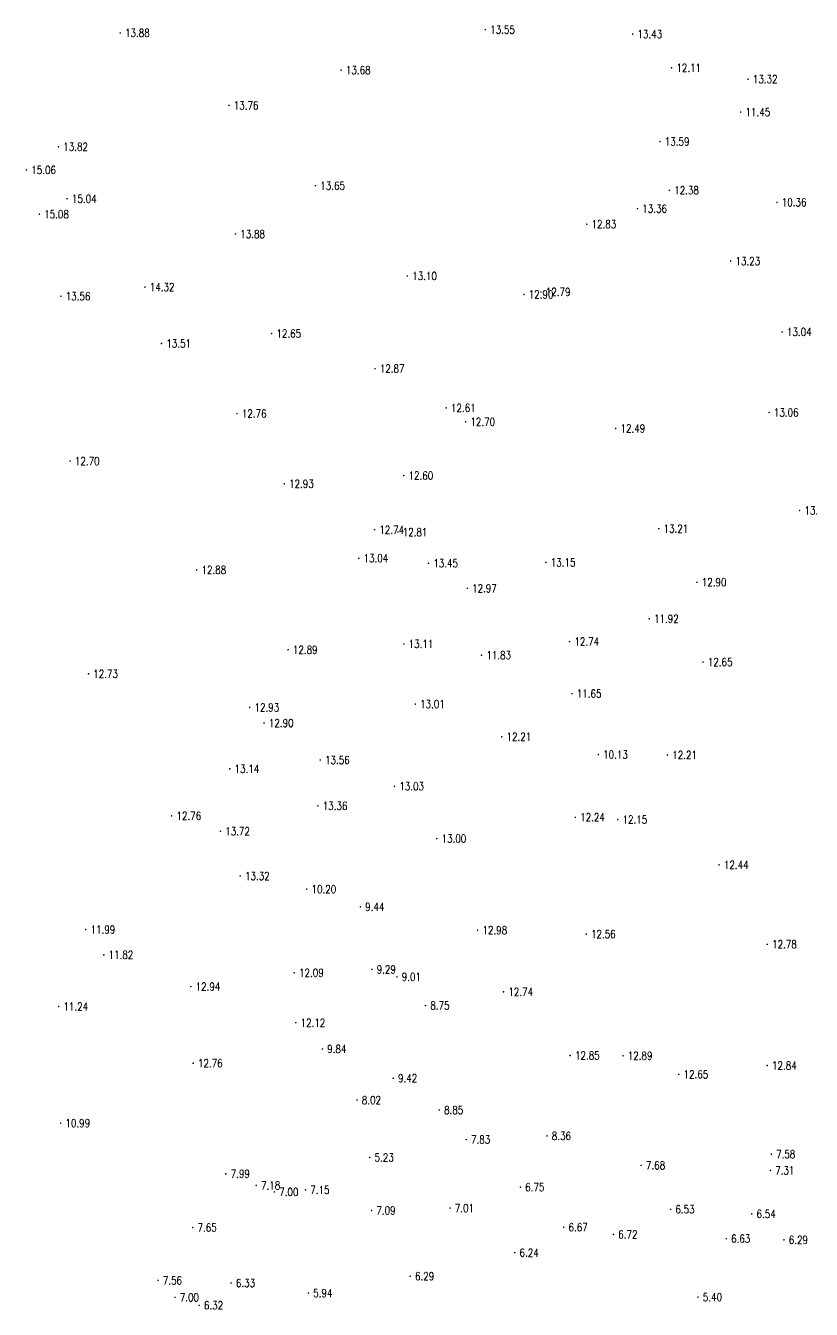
# Model space of a CAD drawing. Extents: x 476861 to 479475, y 2367369 to 2370541.
# Drawn here: x 478806.3 to 478904.5, y 2369335 to 2369495.5 of the extents above; entities that cross this region are included whole.
import ezdxf
from ezdxf.enums import TextEntityAlignment as Align

# ---------------------------------------------------------------- set-up
doc = ezdxf.new("R2010")
doc.units = 0
doc.header["$LTSCALE"] = 0.5
doc.layers.get('0').update_dxf_attribs({"linetype": 'CONTINUOUS'})
doc.layers.add('GCD', color=1, linetype='CONTINUOUS')
doc.styles.add('HZ', font='rs.shx', dxfattribs={"width": 0.8, "bigfont": 'hztxt.shx'})

# ---------------------------------------------------------------- blocks, each defined once
blk = doc.blocks.new('GC200')
at = {"linetype": 'Continuous', "const_width": 0.2, "flags": 128}
blk.add_lwpolyline([(-0.1, 0, 1), (0.1, 0, 1)], format="xyb", close=True, dxfattribs=at)

msp = doc.modelspace()

# ---------------------------------------------------------------- block references
at = {"layer": 'GCD', "linetype": 'Continuous'}
ref = msp.add_blockref('GC200', (478863.754, 2369494.974, 13.55), dxfattribs=dict(at, xscale=0.5, yscale=0.5, zscale=0.5))
ref.add_attrib('height', '13.55', dxfattribs={"linetype": 'Continuous', "height": 1, "style": 'HZ', "width": 0.8}).set_placement((478864.354, 2369494.974, 13.55), align=Align.MIDDLE_LEFT)
ref = msp.add_blockref('GC200', (478818.132, 2369494.56, 13.88), dxfattribs=dict(at, xscale=0.5, yscale=0.5, zscale=0.5))
ref.add_attrib('height', '13.88', dxfattribs={"linetype": 'Continuous', "height": 1, "style": 'HZ', "width": 0.8}).set_placement((478818.732, 2369494.56, 13.88), align=Align.MIDDLE_LEFT)
ref = msp.add_blockref('GC200', (478882.153, 2369494.425, 13.426), dxfattribs=dict(at, xscale=0.5, yscale=0.5, zscale=0.5))
ref.add_attrib('height', '13.43', dxfattribs={"linetype": 'Continuous', "height": 1, "style": 'HZ', "width": 0.8}).set_placement((478882.753, 2369494.425, 13.426), align=Align.MIDDLE_LEFT)
ref = msp.add_blockref('GC200', (478887.017, 2369490.203, 12.111), dxfattribs=dict(at, xscale=0.5, yscale=0.5, zscale=0.5))
ref.add_attrib('height', '12.11', dxfattribs={"linetype": 'Continuous', "height": 1, "style": 'HZ', "width": 0.8}).set_placement((478887.617, 2369490.203, 12.111), align=Align.MIDDLE_LEFT)
ref = msp.add_blockref('GC200', (478845.728, 2369489.921, 13.678), dxfattribs=dict(at, xscale=0.5, yscale=0.5, zscale=0.5))
ref.add_attrib('height', '13.68', dxfattribs={"linetype": 'Continuous', "height": 1, "style": 'HZ', "width": 0.8}).set_placement((478846.328, 2369489.921, 13.678), align=Align.MIDDLE_LEFT)
ref = msp.add_blockref('GC200', (478896.573, 2369488.787, 13.324), dxfattribs=dict(at, xscale=0.5, yscale=0.5, zscale=0.5))
ref.add_attrib('height', '13.32', dxfattribs={"linetype": 'Continuous', "height": 1, "style": 'HZ', "width": 0.8}).set_placement((478897.173, 2369488.787, 13.324), align=Align.MIDDLE_LEFT)
ref = msp.add_blockref('GC200', (478831.713, 2369485.509, 13.76), dxfattribs=dict(at, xscale=0.5, yscale=0.5, zscale=0.5))
ref.add_attrib('height', '13.76', dxfattribs={"linetype": 'Continuous', "height": 1, "style": 'HZ', "width": 0.8}).set_placement((478832.313, 2369485.509, 13.76), align=Align.MIDDLE_LEFT)
ref = msp.add_blockref('GC200', (478895.649, 2369484.672, 11.454), dxfattribs=dict(at, xscale=0.5, yscale=0.5, zscale=0.5))
ref.add_attrib('height', '11.45', dxfattribs={"linetype": 'Continuous', "height": 1, "style": 'HZ', "width": 0.8}).set_placement((478896.249, 2369484.672, 11.454), align=Align.MIDDLE_LEFT)
ref = msp.add_blockref('GC200', (478885.567, 2369480.987, 13.593), dxfattribs=dict(at, xscale=0.5, yscale=0.5, zscale=0.5))
ref.add_attrib('height', '13.59', dxfattribs={"linetype": 'Continuous', "height": 1, "style": 'HZ', "width": 0.8}).set_placement((478886.167, 2369480.987, 13.593), align=Align.MIDDLE_LEFT)
ref = msp.add_blockref('GC200', (478810.412, 2369480.339, 13.82), dxfattribs=dict(at, xscale=0.5, yscale=0.5, zscale=0.5))
ref.add_attrib('height', '13.82', dxfattribs={"linetype": 'Continuous', "height": 1, "style": 'HZ', "width": 0.8}).set_placement((478811.012, 2369480.339, 13.82), align=Align.MIDDLE_LEFT)
ref = msp.add_blockref('GC200', (478806.419, 2369477.438, 15.064), dxfattribs=dict(at, xscale=0.5, yscale=0.5, zscale=0.5))
ref.add_attrib('height', '15.06', dxfattribs={"linetype": 'Continuous', "height": 1, "style": 'HZ', "width": 0.8}).set_placement((478807.019, 2369477.438, 15.064), align=Align.MIDDLE_LEFT)
ref = msp.add_blockref('GC200', (478842.528, 2369475.468, 13.65), dxfattribs=dict(at, xscale=0.5, yscale=0.5, zscale=0.5))
ref.add_attrib('height', '13.65', dxfattribs={"linetype": 'Continuous', "height": 1, "style": 'HZ', "width": 0.8}).set_placement((478843.128, 2369475.468, 13.65), align=Align.MIDDLE_LEFT)
ref = msp.add_blockref('GC200', (478886.746, 2369474.897, 12.384), dxfattribs=dict(at, xscale=0.5, yscale=0.5, zscale=0.5))
ref.add_attrib('height', '12.38', dxfattribs={"linetype": 'Continuous', "height": 1, "style": 'HZ', "width": 0.8}).set_placement((478887.346, 2369474.897, 12.384), align=Align.MIDDLE_LEFT)
ref = msp.add_blockref('GC200', (478811.497, 2369473.836, 15.044), dxfattribs=dict(at, xscale=0.5, yscale=0.5, zscale=0.5))
ref.add_attrib('height', '15.04', dxfattribs={"linetype": 'Continuous', "height": 1, "style": 'HZ', "width": 0.8}).set_placement((478812.097, 2369473.836, 15.044), align=Align.MIDDLE_LEFT)
ref = msp.add_blockref('GC200', (478882.759, 2369472.598, 13.355), dxfattribs=dict(at, xscale=0.5, yscale=0.5, zscale=0.5))
ref.add_attrib('height', '13.36', dxfattribs={"linetype": 'Continuous', "height": 1, "style": 'HZ', "width": 0.8}).set_placement((478883.359, 2369472.598, 13.355), align=Align.MIDDLE_LEFT)
ref = msp.add_blockref('GC200', (478900.183, 2369473.386, 10.361), dxfattribs=dict(at, xscale=0.5, yscale=0.5, zscale=0.5))
ref.add_attrib('height', '10.36', dxfattribs={"linetype": 'Continuous', "height": 1, "style": 'HZ', "width": 0.8}).set_placement((478900.783, 2369473.386, 10.361), align=Align.MIDDLE_LEFT)
ref = msp.add_blockref('GC200', (478808.026, 2369471.906, 15.075), dxfattribs=dict(at, xscale=0.5, yscale=0.5, zscale=0.5))
ref.add_attrib('height', '15.08', dxfattribs={"linetype": 'Continuous', "height": 1, "style": 'HZ', "width": 0.8}).set_placement((478808.626, 2369471.906, 15.075), align=Align.MIDDLE_LEFT)
ref = msp.add_blockref('GC200', (478832.524, 2369469.429, 13.88), dxfattribs=dict(at, xscale=0.5, yscale=0.5, zscale=0.5))
ref.add_attrib('height', '13.88', dxfattribs={"linetype": 'Continuous', "height": 1, "style": 'HZ', "width": 0.8}).set_placement((478833.124, 2369469.429, 13.88), align=Align.MIDDLE_LEFT)
ref = msp.add_blockref('GC200', (478876.415, 2369470.653, 12.829), dxfattribs=dict(at, xscale=0.5, yscale=0.5, zscale=0.5))
ref.add_attrib('height', '12.83', dxfattribs={"linetype": 'Continuous', "height": 1, "style": 'HZ', "width": 0.8}).set_placement((478877.015, 2369470.653, 12.829), align=Align.MIDDLE_LEFT)
ref = msp.add_blockref('GC200', (478894.4, 2369466.045, 13.231), dxfattribs=dict(at, xscale=0.5, yscale=0.5, zscale=0.5))
ref.add_attrib('height', '13.23', dxfattribs={"linetype": 'Continuous', "height": 1, "style": 'HZ', "width": 0.8}).set_placement((478895, 2369466.045, 13.231), align=Align.MIDDLE_LEFT)
ref = msp.add_blockref('GC200', (478854.005, 2369464.186, 13.1), dxfattribs=dict(at, xscale=0.5, yscale=0.5, zscale=0.5))
ref.add_attrib('height', '13.10', dxfattribs={"linetype": 'Continuous', "height": 1, "style": 'HZ', "width": 0.8}).set_placement((478854.605, 2369464.186, 13.1), align=Align.MIDDLE_LEFT)
ref = msp.add_blockref('GC200', (478810.723, 2369461.65, 13.56), dxfattribs=dict(at, xscale=0.5, yscale=0.5, zscale=0.5))
ref.add_attrib('height', '13.56', dxfattribs={"linetype": 'Continuous', "height": 1, "style": 'HZ', "width": 0.8}).set_placement((478811.323, 2369461.65, 13.56), align=Align.MIDDLE_LEFT)
ref = msp.add_blockref('GC200', (478821.219, 2369462.8, 14.321), dxfattribs=dict(at, xscale=0.5, yscale=0.5, zscale=0.5))
ref.add_attrib('height', '14.32', dxfattribs={"linetype": 'Continuous', "height": 1, "style": 'HZ', "width": 0.8}).set_placement((478821.819, 2369462.8, 14.321), align=Align.MIDDLE_LEFT)
ref = msp.add_blockref('GC200', (478868.569, 2369461.874, 12.896), dxfattribs=dict(at, xscale=0.5, yscale=0.5, zscale=0.5))
ref.add_attrib('height', '12.90', dxfattribs={"linetype": 'Continuous', "height": 1, "style": 'HZ', "width": 0.8}).set_placement((478869.169, 2369461.874, 12.896), align=Align.MIDDLE_LEFT)
ref = msp.add_blockref('GC200', (478870.702, 2369462.187, 12.786), dxfattribs=dict(at, xscale=0.5, yscale=0.5, zscale=0.5))
ref.add_attrib('height', '12.79', dxfattribs={"linetype": 'Continuous', "height": 1, "style": 'HZ', "width": 0.8}).set_placement((478871.302, 2369462.187, 12.786), align=Align.MIDDLE_LEFT)
ref = msp.add_blockref('GC200', (478837.044, 2369456.984, 12.65), dxfattribs=dict(at, xscale=0.5, yscale=0.5, zscale=0.5))
ref.add_attrib('height', '12.65', dxfattribs={"linetype": 'Continuous', "height": 1, "style": 'HZ', "width": 0.8}).set_placement((478837.644, 2369456.984, 12.65), align=Align.MIDDLE_LEFT)
ref = msp.add_blockref('GC200', (478900.826, 2369457.188, 13.038), dxfattribs=dict(at, xscale=0.5, yscale=0.5, zscale=0.5))
ref.add_attrib('height', '13.04', dxfattribs={"linetype": 'Continuous', "height": 1, "style": 'HZ', "width": 0.8}).set_placement((478901.426, 2369457.188, 13.038), align=Align.MIDDLE_LEFT)
ref = msp.add_blockref('GC200', (478823.291, 2369455.747, 13.512), dxfattribs=dict(at, xscale=0.5, yscale=0.5, zscale=0.5))
ref.add_attrib('height', '13.51', dxfattribs={"linetype": 'Continuous', "height": 1, "style": 'HZ', "width": 0.8}).set_placement((478823.891, 2369455.747, 13.512), align=Align.MIDDLE_LEFT)
ref = msp.add_blockref('GC200', (478849.965, 2369452.601, 12.87), dxfattribs=dict(at, xscale=0.5, yscale=0.5, zscale=0.5))
ref.add_attrib('height', '12.87', dxfattribs={"linetype": 'Continuous', "height": 1, "style": 'HZ', "width": 0.8}).set_placement((478850.565, 2369452.601, 12.87), align=Align.MIDDLE_LEFT)
ref = msp.add_blockref('GC200', (478832.723, 2369446.98, 12.763), dxfattribs=dict(at, xscale=0.5, yscale=0.5, zscale=0.5))
ref.add_attrib('height', '12.76', dxfattribs={"linetype": 'Continuous', "height": 1, "style": 'HZ', "width": 0.8}).set_placement((478833.323, 2369446.98, 12.763), align=Align.MIDDLE_LEFT)
ref = msp.add_blockref('GC200', (478858.853, 2369447.693, 12.613), dxfattribs=dict(at, xscale=0.5, yscale=0.5, zscale=0.5))
ref.add_attrib('height', '12.61', dxfattribs={"linetype": 'Continuous', "height": 1, "style": 'HZ', "width": 0.8}).set_placement((478859.453, 2369447.693, 12.613), align=Align.MIDDLE_LEFT)
ref = msp.add_blockref('GC200', (478899.195, 2369447.122, 13.06), dxfattribs=dict(at, xscale=0.5, yscale=0.5, zscale=0.5))
ref.add_attrib('height', '13.06', dxfattribs={"linetype": 'Continuous', "height": 1, "style": 'HZ', "width": 0.8}).set_placement((478899.795, 2369447.122, 13.06), align=Align.MIDDLE_LEFT)
ref = msp.add_blockref('GC200', (478861.281, 2369445.962, 12.696), dxfattribs=dict(at, xscale=0.5, yscale=0.5, zscale=0.5))
ref.add_attrib('height', '12.70', dxfattribs={"linetype": 'Continuous', "height": 1, "style": 'HZ', "width": 0.8}).set_placement((478861.881, 2369445.962, 12.696), align=Align.MIDDLE_LEFT)
ref = msp.add_blockref('GC200', (478880.037, 2369445.132, 12.486), dxfattribs=dict(at, xscale=0.5, yscale=0.5, zscale=0.5))
ref.add_attrib('height', '12.49', dxfattribs={"linetype": 'Continuous', "height": 1, "style": 'HZ', "width": 0.8}).set_placement((478880.637, 2369445.132, 12.486), align=Align.MIDDLE_LEFT)
ref = msp.add_blockref('GC200', (478811.875, 2369441.049, 12.7), dxfattribs=dict(at, xscale=0.5, yscale=0.5, zscale=0.5))
ref.add_attrib('height', '12.70', dxfattribs={"linetype": 'Continuous', "height": 1, "style": 'HZ', "width": 0.8}).set_placement((478812.475, 2369441.049, 12.7), align=Align.MIDDLE_LEFT)
ref = msp.add_blockref('GC200', (478853.557, 2369439.234, 12.601), dxfattribs=dict(at, xscale=0.5, yscale=0.5, zscale=0.5))
ref.add_attrib('height', '12.60', dxfattribs={"linetype": 'Continuous', "height": 1, "style": 'HZ', "width": 0.8}).set_placement((478854.157, 2369439.234, 12.601), align=Align.MIDDLE_LEFT)
ref = msp.add_blockref('GC200', (478838.628, 2369438.213, 12.925), dxfattribs=dict(at, xscale=0.5, yscale=0.5, zscale=0.5))
ref.add_attrib('height', '12.93', dxfattribs={"linetype": 'Continuous', "height": 1, "style": 'HZ', "width": 0.8}).set_placement((478839.228, 2369438.213, 12.925), align=Align.MIDDLE_LEFT)
ref = msp.add_blockref('GC200', (478903.019, 2369434.871, 13.1), dxfattribs=dict(at, xscale=0.5, yscale=0.5, zscale=0.5))
ref.add_attrib('height', '13.10', dxfattribs={"linetype": 'Continuous', "height": 1, "style": 'HZ', "width": 0.8}).set_placement((478903.619, 2369434.871, 13.1), align=Align.MIDDLE_LEFT)
ref = msp.add_blockref('GC200', (478849.904, 2369432.469, 12.741), dxfattribs=dict(at, xscale=0.5, yscale=0.5, zscale=0.5))
ref.add_attrib('height', '12.74', dxfattribs={"linetype": 'Continuous', "height": 1, "style": 'HZ', "width": 0.8}).set_placement((478850.504, 2369432.469, 12.741), align=Align.MIDDLE_LEFT)
ref = msp.add_blockref('GC200', (478885.415, 2369432.597, 13.209), dxfattribs=dict(at, xscale=0.5, yscale=0.5, zscale=0.5))
ref.add_attrib('height', '13.21', dxfattribs={"linetype": 'Continuous', "height": 1, "style": 'HZ', "width": 0.8}).set_placement((478886.015, 2369432.597, 13.209), align=Align.MIDDLE_LEFT)
ref = msp.add_blockref('GC200', (478852.832, 2369432.162, 12.809), dxfattribs=dict(at, xscale=0.5, yscale=0.5, zscale=0.5))
ref.add_attrib('height', '12.81', dxfattribs={"linetype": 'Continuous', "height": 1, "style": 'HZ', "width": 0.8}).set_placement((478853.432, 2369432.162, 12.809), align=Align.MIDDLE_LEFT)
ref = msp.add_blockref('GC200', (478847.932, 2369428.905, 13.035), dxfattribs=dict(at, xscale=0.5, yscale=0.5, zscale=0.5))
ref.add_attrib('height', '13.04', dxfattribs={"linetype": 'Continuous', "height": 1, "style": 'HZ', "width": 0.8}).set_placement((478848.532, 2369428.905, 13.035), align=Align.MIDDLE_LEFT)
ref = msp.add_blockref('GC200', (478856.65, 2369428.275, 13.445), dxfattribs=dict(at, xscale=0.5, yscale=0.5, zscale=0.5))
ref.add_attrib('height', '13.45', dxfattribs={"linetype": 'Continuous', "height": 1, "style": 'HZ', "width": 0.8}).set_placement((478857.25, 2369428.275, 13.445), align=Align.MIDDLE_LEFT)
ref = msp.add_blockref('GC200', (478871.322, 2369428.374, 13.146), dxfattribs=dict(at, xscale=0.5, yscale=0.5, zscale=0.5))
ref.add_attrib('height', '13.15', dxfattribs={"linetype": 'Continuous', "height": 1, "style": 'HZ', "width": 0.8}).set_placement((478871.922, 2369428.374, 13.146), align=Align.MIDDLE_LEFT)
ref = msp.add_blockref('GC200', (478827.682, 2369427.44, 12.88), dxfattribs=dict(at, xscale=0.5, yscale=0.5, zscale=0.5))
ref.add_attrib('height', '12.88', dxfattribs={"linetype": 'Continuous', "height": 1, "style": 'HZ', "width": 0.8}).set_placement((478828.282, 2369427.44, 12.88), align=Align.MIDDLE_LEFT)
ref = msp.add_blockref('GC200', (478861.494, 2369425.137, 12.972), dxfattribs=dict(at, xscale=0.5, yscale=0.5, zscale=0.5))
ref.add_attrib('height', '12.97', dxfattribs={"linetype": 'Continuous', "height": 1, "style": 'HZ', "width": 0.8}).set_placement((478862.094, 2369425.137, 12.972), align=Align.MIDDLE_LEFT)
ref = msp.add_blockref('GC200', (478890.187, 2369425.905, 12.901), dxfattribs=dict(at, xscale=0.5, yscale=0.5, zscale=0.5))
ref.add_attrib('height', '12.90', dxfattribs={"linetype": 'Continuous', "height": 1, "style": 'HZ', "width": 0.8}).set_placement((478890.787, 2369425.905, 12.901), align=Align.MIDDLE_LEFT)
ref = msp.add_blockref('GC200', (478884.225, 2369421.338, 11.92), dxfattribs=dict(at, xscale=0.5, yscale=0.5, zscale=0.5))
ref.add_attrib('height', '11.92', dxfattribs={"linetype": 'Continuous', "height": 1, "style": 'HZ', "width": 0.8}).set_placement((478884.825, 2369421.338, 11.92), align=Align.MIDDLE_LEFT)
ref = msp.add_blockref('GC200', (478853.563, 2369418.184, 13.111), dxfattribs=dict(at, xscale=0.5, yscale=0.5, zscale=0.5))
ref.add_attrib('height', '13.11', dxfattribs={"linetype": 'Continuous', "height": 1, "style": 'HZ', "width": 0.8}).set_placement((478854.163, 2369418.184, 13.111), align=Align.MIDDLE_LEFT)
ref = msp.add_blockref('GC200', (478874.273, 2369418.481, 12.744), dxfattribs=dict(at, xscale=0.5, yscale=0.5, zscale=0.5))
ref.add_attrib('height', '12.74', dxfattribs={"linetype": 'Continuous', "height": 1, "style": 'HZ', "width": 0.8}).set_placement((478874.873, 2369418.481, 12.744), align=Align.MIDDLE_LEFT)
ref = msp.add_blockref('GC200', (478839.108, 2369417.462, 12.889), dxfattribs=dict(at, xscale=0.5, yscale=0.5, zscale=0.5))
ref.add_attrib('height', '12.89', dxfattribs={"linetype": 'Continuous', "height": 1, "style": 'HZ', "width": 0.8}).set_placement((478839.708, 2369417.462, 12.889), align=Align.MIDDLE_LEFT)
ref = msp.add_blockref('GC200', (478863.276, 2369416.78, 11.83), dxfattribs=dict(at, xscale=0.5, yscale=0.5, zscale=0.5))
ref.add_attrib('height', '11.83', dxfattribs={"linetype": 'Continuous', "height": 1, "style": 'HZ', "width": 0.8}).set_placement((478863.876, 2369416.78, 11.83), align=Align.MIDDLE_LEFT)
ref = msp.add_blockref('GC200', (478890.945, 2369415.926, 12.648), dxfattribs=dict(at, xscale=0.5, yscale=0.5, zscale=0.5))
ref.add_attrib('height', '12.65', dxfattribs={"linetype": 'Continuous', "height": 1, "style": 'HZ', "width": 0.8}).set_placement((478891.545, 2369415.926, 12.648), align=Align.MIDDLE_LEFT)
ref = msp.add_blockref('GC200', (478814.163, 2369414.457, 12.73), dxfattribs=dict(at, xscale=0.5, yscale=0.5, zscale=0.5))
ref.add_attrib('height', '12.73', dxfattribs={"linetype": 'Continuous', "height": 1, "style": 'HZ', "width": 0.8}).set_placement((478814.763, 2369414.457, 12.73), align=Align.MIDDLE_LEFT)
ref = msp.add_blockref('GC200', (478874.573, 2369411.98, 11.65), dxfattribs=dict(at, xscale=0.5, yscale=0.5, zscale=0.5))
ref.add_attrib('height', '11.65', dxfattribs={"linetype": 'Continuous', "height": 1, "style": 'HZ', "width": 0.8}).set_placement((478875.173, 2369411.98, 11.65), align=Align.MIDDLE_LEFT)
ref = msp.add_blockref('GC200', (478834.306, 2369410.258, 12.932), dxfattribs=dict(at, xscale=0.5, yscale=0.5, zscale=0.5))
ref.add_attrib('height', '12.93', dxfattribs={"linetype": 'Continuous', "height": 1, "style": 'HZ', "width": 0.8}).set_placement((478834.906, 2369410.258, 12.932), align=Align.MIDDLE_LEFT)
ref = msp.add_blockref('GC200', (478854.999, 2369410.673, 13.009), dxfattribs=dict(at, xscale=0.5, yscale=0.5, zscale=0.5))
ref.add_attrib('height', '13.01', dxfattribs={"linetype": 'Continuous', "height": 1, "style": 'HZ', "width": 0.8}).set_placement((478855.599, 2369410.673, 13.009), align=Align.MIDDLE_LEFT)
ref = msp.add_blockref('GC200', (478836.103, 2369408.307, 12.9), dxfattribs=dict(at, xscale=0.5, yscale=0.5, zscale=0.5))
ref.add_attrib('height', '12.90', dxfattribs={"linetype": 'Continuous', "height": 1, "style": 'HZ', "width": 0.8}).set_placement((478836.703, 2369408.307, 12.9), align=Align.MIDDLE_LEFT)
ref = msp.add_blockref('GC200', (478865.796, 2369406.589, 12.214), dxfattribs=dict(at, xscale=0.5, yscale=0.5, zscale=0.5))
ref.add_attrib('height', '12.21', dxfattribs={"linetype": 'Continuous', "height": 1, "style": 'HZ', "width": 0.8}).set_placement((478866.396, 2369406.589, 12.214), align=Align.MIDDLE_LEFT)
ref = msp.add_blockref('GC200', (478843.123, 2369403.679, 13.563), dxfattribs=dict(at, xscale=0.5, yscale=0.5, zscale=0.5))
ref.add_attrib('height', '13.56', dxfattribs={"linetype": 'Continuous', "height": 1, "style": 'HZ', "width": 0.8}).set_placement((478843.723, 2369403.679, 13.563), align=Align.MIDDLE_LEFT)
ref = msp.add_blockref('GC200', (478877.863, 2369404.359, 10.13), dxfattribs=dict(at, xscale=0.5, yscale=0.5, zscale=0.5))
ref.add_attrib('height', '10.13', dxfattribs={"linetype": 'Continuous', "height": 1, "style": 'HZ', "width": 0.8}).set_placement((478878.463, 2369404.359, 10.13), align=Align.MIDDLE_LEFT)
ref = msp.add_blockref('GC200', (478886.495, 2369404.314, 12.21), dxfattribs=dict(at, xscale=0.5, yscale=0.5, zscale=0.5))
ref.add_attrib('height', '12.21', dxfattribs={"linetype": 'Continuous', "height": 1, "style": 'HZ', "width": 0.8}).set_placement((478887.095, 2369404.314, 12.21), align=Align.MIDDLE_LEFT)
ref = msp.add_blockref('GC200', (478831.823, 2369402.582, 13.142), dxfattribs=dict(at, xscale=0.5, yscale=0.5, zscale=0.5))
ref.add_attrib('height', '13.14', dxfattribs={"linetype": 'Continuous', "height": 1, "style": 'HZ', "width": 0.8}).set_placement((478832.423, 2369402.582, 13.142), align=Align.MIDDLE_LEFT)
ref = msp.add_blockref('GC200', (478852.402, 2369400.402, 13.033), dxfattribs=dict(at, xscale=0.5, yscale=0.5, zscale=0.5))
ref.add_attrib('height', '13.03', dxfattribs={"linetype": 'Continuous', "height": 1, "style": 'HZ', "width": 0.8}).set_placement((478853.002, 2369400.402, 13.033), align=Align.MIDDLE_LEFT)
ref = msp.add_blockref('GC200', (478842.833, 2369397.95, 13.355), dxfattribs=dict(at, xscale=0.5, yscale=0.5, zscale=0.5))
ref.add_attrib('height', '13.36', dxfattribs={"linetype": 'Continuous', "height": 1, "style": 'HZ', "width": 0.8}).set_placement((478843.433, 2369397.95, 13.355), align=Align.MIDDLE_LEFT)
ref = msp.add_blockref('GC200', (478824.555, 2369396.7, 12.756), dxfattribs=dict(at, xscale=0.5, yscale=0.5, zscale=0.5))
ref.add_attrib('height', '12.76', dxfattribs={"linetype": 'Continuous', "height": 1, "style": 'HZ', "width": 0.8}).set_placement((478825.155, 2369396.7, 12.756), align=Align.MIDDLE_LEFT)
ref = msp.add_blockref('GC200', (478874.994, 2369396.517, 12.243), dxfattribs=dict(at, xscale=0.5, yscale=0.5, zscale=0.5))
ref.add_attrib('height', '12.24', dxfattribs={"linetype": 'Continuous', "height": 1, "style": 'HZ', "width": 0.8}).set_placement((478875.594, 2369396.517, 12.243), align=Align.MIDDLE_LEFT)
ref = msp.add_blockref('GC200', (478880.288, 2369396.236, 12.148), dxfattribs=dict(at, xscale=0.5, yscale=0.5, zscale=0.5))
ref.add_attrib('height', '12.15', dxfattribs={"linetype": 'Continuous', "height": 1, "style": 'HZ', "width": 0.8}).set_placement((478880.888, 2369396.236, 12.148), align=Align.MIDDLE_LEFT)
ref = msp.add_blockref('GC200', (478830.651, 2369394.774, 13.72), dxfattribs=dict(at, xscale=0.5, yscale=0.5, zscale=0.5))
ref.add_attrib('height', '13.72', dxfattribs={"linetype": 'Continuous', "height": 1, "style": 'HZ', "width": 0.8}).set_placement((478831.251, 2369394.774, 13.72), align=Align.MIDDLE_LEFT)
ref = msp.add_blockref('GC200', (478857.682, 2369393.861, 12.995), dxfattribs=dict(at, xscale=0.5, yscale=0.5, zscale=0.5))
ref.add_attrib('height', '13.00', dxfattribs={"linetype": 'Continuous', "height": 1, "style": 'HZ', "width": 0.8}).set_placement((478858.282, 2369393.861, 12.995), align=Align.MIDDLE_LEFT)
ref = msp.add_blockref('GC200', (478833.12, 2369389.181, 13.319), dxfattribs=dict(at, xscale=0.5, yscale=0.5, zscale=0.5))
ref.add_attrib('height', '13.32', dxfattribs={"linetype": 'Continuous', "height": 1, "style": 'HZ', "width": 0.8}).set_placement((478833.72, 2369389.181, 13.319), align=Align.MIDDLE_LEFT)
ref = msp.add_blockref('GC200', (478892.954, 2369390.576, 12.44), dxfattribs=dict(at, xscale=0.5, yscale=0.5, zscale=0.5))
ref.add_attrib('height', '12.44', dxfattribs={"linetype": 'Continuous', "height": 1, "style": 'HZ', "width": 0.8}).set_placement((478893.554, 2369390.576, 12.44), align=Align.MIDDLE_LEFT)
ref = msp.add_blockref('GC200', (478841.432, 2369387.538, 10.2), dxfattribs=dict(at, xscale=0.5, yscale=0.5, zscale=0.5))
ref.add_attrib('height', '10.20', dxfattribs={"linetype": 'Continuous', "height": 1, "style": 'HZ', "width": 0.8}).set_placement((478842.032, 2369387.538, 10.2), align=Align.MIDDLE_LEFT)
ref = msp.add_blockref('GC200', (478848.138, 2369385.323, 9.442), dxfattribs=dict(at, xscale=0.5, yscale=0.5, zscale=0.5))
ref.add_attrib('height', '9.44', dxfattribs={"linetype": 'Continuous', "height": 1, "style": 'HZ', "width": 0.8}).set_placement((478848.738, 2369385.323, 9.442), align=Align.MIDDLE_LEFT)
ref = msp.add_blockref('GC200', (478813.82, 2369382.488, 11.991), dxfattribs=dict(at, xscale=0.5, yscale=0.5, zscale=0.5))
ref.add_attrib('height', '11.99', dxfattribs={"linetype": 'Continuous', "height": 1, "style": 'HZ', "width": 0.8}).set_placement((478814.42, 2369382.488, 11.991), align=Align.MIDDLE_LEFT)
ref = msp.add_blockref('GC200', (478862.79, 2369382.416, 12.98), dxfattribs=dict(at, xscale=0.5, yscale=0.5, zscale=0.5))
ref.add_attrib('height', '12.98', dxfattribs={"linetype": 'Continuous', "height": 1, "style": 'HZ', "width": 0.8}).set_placement((478863.39, 2369382.416, 12.98), align=Align.MIDDLE_LEFT)
ref = msp.add_blockref('GC200', (478876.352, 2369381.918, 12.56), dxfattribs=dict(at, xscale=0.5, yscale=0.5, zscale=0.5))
ref.add_attrib('height', '12.56', dxfattribs={"linetype": 'Continuous', "height": 1, "style": 'HZ', "width": 0.8}).set_placement((478876.952, 2369381.918, 12.56), align=Align.MIDDLE_LEFT)
ref = msp.add_blockref('GC200', (478898.974, 2369380.642, 12.78), dxfattribs=dict(at, xscale=0.5, yscale=0.5, zscale=0.5))
ref.add_attrib('height', '12.78', dxfattribs={"linetype": 'Continuous', "height": 1, "style": 'HZ', "width": 0.8}).set_placement((478899.574, 2369380.642, 12.78), align=Align.MIDDLE_LEFT)
ref = msp.add_blockref('GC200', (478816.08, 2369379.334, 11.815), dxfattribs=dict(at, xscale=0.5, yscale=0.5, zscale=0.5))
ref.add_attrib('height', '11.82', dxfattribs={"linetype": 'Continuous', "height": 1, "style": 'HZ', "width": 0.8}).set_placement((478816.68, 2369379.334, 11.815), align=Align.MIDDLE_LEFT)
ref = msp.add_blockref('GC200', (478839.873, 2369377.087, 12.091), dxfattribs=dict(at, xscale=0.5, yscale=0.5, zscale=0.5))
ref.add_attrib('height', '12.09', dxfattribs={"linetype": 'Continuous', "height": 1, "style": 'HZ', "width": 0.8}).set_placement((478840.473, 2369377.087, 12.091), align=Align.MIDDLE_LEFT)
ref = msp.add_blockref('GC200', (478849.569, 2369377.506, 9.29), dxfattribs=dict(at, xscale=0.5, yscale=0.5, zscale=0.5))
ref.add_attrib('height', '9.29', dxfattribs={"linetype": 'Continuous', "height": 1, "style": 'HZ', "width": 0.8}).set_placement((478850.169, 2369377.506, 9.29), align=Align.MIDDLE_LEFT)
ref = msp.add_blockref('GC200', (478852.706, 2369376.579, 9.007), dxfattribs=dict(at, xscale=0.5, yscale=0.5, zscale=0.5))
ref.add_attrib('height', '9.01', dxfattribs={"linetype": 'Continuous', "height": 1, "style": 'HZ', "width": 0.8}).set_placement((478853.306, 2369376.579, 9.007), align=Align.MIDDLE_LEFT)
ref = msp.add_blockref('GC200', (478826.947, 2369375.352, 12.94), dxfattribs=dict(at, xscale=0.5, yscale=0.5, zscale=0.5))
ref.add_attrib('height', '12.94', dxfattribs={"linetype": 'Continuous', "height": 1, "style": 'HZ', "width": 0.8}).set_placement((478827.547, 2369375.352, 12.94), align=Align.MIDDLE_LEFT)
ref = msp.add_blockref('GC200', (478866.024, 2369374.704, 12.743), dxfattribs=dict(at, xscale=0.5, yscale=0.5, zscale=0.5))
ref.add_attrib('height', '12.74', dxfattribs={"linetype": 'Continuous', "height": 1, "style": 'HZ', "width": 0.8}).set_placement((478866.624, 2369374.704, 12.743), align=Align.MIDDLE_LEFT)
ref = msp.add_blockref('GC200', (478810.442, 2369372.872, 11.238), dxfattribs=dict(at, xscale=0.5, yscale=0.5, zscale=0.5))
ref.add_attrib('height', '11.24', dxfattribs={"linetype": 'Continuous', "height": 1, "style": 'HZ', "width": 0.8}).set_placement((478811.042, 2369372.872, 11.238), align=Align.MIDDLE_LEFT)
ref = msp.add_blockref('GC200', (478856.272, 2369372.988, 8.752), dxfattribs=dict(at, xscale=0.5, yscale=0.5, zscale=0.5))
ref.add_attrib('height', '8.75', dxfattribs={"linetype": 'Continuous', "height": 1, "style": 'HZ', "width": 0.8}).set_placement((478856.872, 2369372.988, 8.752), align=Align.MIDDLE_LEFT)
ref = msp.add_blockref('GC200', (478840.071, 2369370.844, 12.124), dxfattribs=dict(at, xscale=0.5, yscale=0.5, zscale=0.5))
ref.add_attrib('height', '12.12', dxfattribs={"linetype": 'Continuous', "height": 1, "style": 'HZ', "width": 0.8}).set_placement((478840.671, 2369370.844, 12.124), align=Align.MIDDLE_LEFT)
ref = msp.add_blockref('GC200', (478843.391, 2369367.56, 9.84), dxfattribs=dict(at, xscale=0.5, yscale=0.5, zscale=0.5))
ref.add_attrib('height', '9.84', dxfattribs={"linetype": 'Continuous', "height": 1, "style": 'HZ', "width": 0.8}).set_placement((478843.991, 2369367.56, 9.84), align=Align.MIDDLE_LEFT)
ref = msp.add_blockref('GC200', (478874.353, 2369366.747, 12.851), dxfattribs=dict(at, xscale=0.5, yscale=0.5, zscale=0.5))
ref.add_attrib('height', '12.85', dxfattribs={"linetype": 'Continuous', "height": 1, "style": 'HZ', "width": 0.8}).set_placement((478874.953, 2369366.747, 12.851), align=Align.MIDDLE_LEFT)
ref = msp.add_blockref('GC200', (478880.945, 2369366.717, 12.89), dxfattribs=dict(at, xscale=0.5, yscale=0.5, zscale=0.5))
ref.add_attrib('height', '12.89', dxfattribs={"linetype": 'Continuous', "height": 1, "style": 'HZ', "width": 0.8}).set_placement((478881.545, 2369366.717, 12.89), align=Align.MIDDLE_LEFT)
ref = msp.add_blockref('GC200', (478827.246, 2369365.788, 12.757), dxfattribs=dict(at, xscale=0.5, yscale=0.5, zscale=0.5))
ref.add_attrib('height', '12.76', dxfattribs={"linetype": 'Continuous', "height": 1, "style": 'HZ', "width": 0.8}).set_placement((478827.846, 2369365.788, 12.757), align=Align.MIDDLE_LEFT)
ref = msp.add_blockref('GC200', (478898.964, 2369365.494, 12.844), dxfattribs=dict(at, xscale=0.5, yscale=0.5, zscale=0.5))
ref.add_attrib('height', '12.84', dxfattribs={"linetype": 'Continuous', "height": 1, "style": 'HZ', "width": 0.8}).set_placement((478899.564, 2369365.494, 12.844), align=Align.MIDDLE_LEFT)
ref = msp.add_blockref('GC200', (478852.237, 2369363.905, 9.416), dxfattribs=dict(at, xscale=0.5, yscale=0.5, zscale=0.5))
ref.add_attrib('height', '9.42', dxfattribs={"linetype": 'Continuous', "height": 1, "style": 'HZ', "width": 0.8}).set_placement((478852.837, 2369363.905, 9.416), align=Align.MIDDLE_LEFT)
ref = msp.add_blockref('GC200', (478887.916, 2369364.39, 12.647), dxfattribs=dict(at, xscale=0.5, yscale=0.5, zscale=0.5))
ref.add_attrib('height', '12.65', dxfattribs={"linetype": 'Continuous', "height": 1, "style": 'HZ', "width": 0.8}).set_placement((478888.516, 2369364.39, 12.647), align=Align.MIDDLE_LEFT)
ref = msp.add_blockref('GC200', (478847.717, 2369361.167, 8.017), dxfattribs=dict(at, xscale=0.5, yscale=0.5, zscale=0.5))
ref.add_attrib('height', '8.02', dxfattribs={"linetype": 'Continuous', "height": 1, "style": 'HZ', "width": 0.8}).set_placement((478848.317, 2369361.167, 8.017), align=Align.MIDDLE_LEFT)
ref = msp.add_blockref('GC200', (478857.991, 2369359.93, 8.854), dxfattribs=dict(at, xscale=0.5, yscale=0.5, zscale=0.5))
ref.add_attrib('height', '8.85', dxfattribs={"linetype": 'Continuous', "height": 1, "style": 'HZ', "width": 0.8}).set_placement((478858.591, 2369359.93, 8.854), align=Align.MIDDLE_LEFT)
ref = msp.add_blockref('GC200', (478810.686, 2369358.286, 10.994), dxfattribs=dict(at, xscale=0.5, yscale=0.5, zscale=0.5))
ref.add_attrib('height', '10.99', dxfattribs={"linetype": 'Continuous', "height": 1, "style": 'HZ', "width": 0.8}).set_placement((478811.286, 2369358.286, 10.994), align=Align.MIDDLE_LEFT)
ref = msp.add_blockref('GC200', (478861.359, 2369356.228, 7.831), dxfattribs=dict(at, xscale=0.5, yscale=0.5, zscale=0.5))
ref.add_attrib('height', '7.83', dxfattribs={"linetype": 'Continuous', "height": 1, "style": 'HZ', "width": 0.8}).set_placement((478861.959, 2369356.228, 7.831), align=Align.MIDDLE_LEFT)
ref = msp.add_blockref('GC200', (478871.451, 2369356.697, 8.363), dxfattribs=dict(at, xscale=0.5, yscale=0.5, zscale=0.5))
ref.add_attrib('height', '8.36', dxfattribs={"linetype": 'Continuous', "height": 1, "style": 'HZ', "width": 0.8}).set_placement((478872.051, 2369356.697, 8.363), align=Align.MIDDLE_LEFT)
ref = msp.add_blockref('GC200', (478849.313, 2369354.005, 5.23), dxfattribs=dict(at, xscale=0.5, yscale=0.5, zscale=0.5))
ref.add_attrib('height', '5.23', dxfattribs={"linetype": 'Continuous', "height": 1, "style": 'HZ', "width": 0.8}).set_placement((478849.913, 2369354.005, 5.23), align=Align.MIDDLE_LEFT)
ref = msp.add_blockref('GC200', (478899.475, 2369354.418, 7.576), dxfattribs=dict(at, xscale=0.5, yscale=0.5, zscale=0.5))
ref.add_attrib('height', '7.58', dxfattribs={"linetype": 'Continuous', "height": 1, "style": 'HZ', "width": 0.8}).set_placement((478900.075, 2369354.418, 7.576), align=Align.MIDDLE_LEFT)
ref = msp.add_blockref('GC200', (478883.217, 2369353.017, 7.68), dxfattribs=dict(at, xscale=0.5, yscale=0.5, zscale=0.5))
ref.add_attrib('height', '7.68', dxfattribs={"linetype": 'Continuous', "height": 1, "style": 'HZ', "width": 0.8}).set_placement((478883.817, 2369353.017, 7.68), align=Align.MIDDLE_LEFT)
ref = msp.add_blockref('GC200', (478899.368, 2369352.379, 7.31), dxfattribs=dict(at, xscale=0.5, yscale=0.5, zscale=0.5))
ref.add_attrib('height', '7.31', dxfattribs={"linetype": 'Continuous', "height": 1, "style": 'HZ', "width": 0.8}).set_placement((478899.968, 2369352.379, 7.31), align=Align.MIDDLE_LEFT)
ref = msp.add_blockref('GC200', (478831.331, 2369351.958, 7.993), dxfattribs=dict(at, xscale=0.5, yscale=0.5, zscale=0.5))
ref.add_attrib('height', '7.99', dxfattribs={"linetype": 'Continuous', "height": 1, "style": 'HZ', "width": 0.8}).set_placement((478831.931, 2369351.958, 7.993), align=Align.MIDDLE_LEFT)
ref = msp.add_blockref('GC200', (478835.123, 2369350.511, 7.179), dxfattribs=dict(at, xscale=0.5, yscale=0.5, zscale=0.5))
ref.add_attrib('height', '7.18', dxfattribs={"linetype": 'Continuous', "height": 1, "style": 'HZ', "width": 0.8}).set_placement((478835.723, 2369350.511, 7.179), align=Align.MIDDLE_LEFT)
ref = msp.add_blockref('GC200', (478837.4, 2369349.689, 6.996), dxfattribs=dict(at, xscale=0.5, yscale=0.5, zscale=0.5))
ref.add_attrib('height', '7.00', dxfattribs={"linetype": 'Continuous', "height": 1, "style": 'HZ', "width": 0.8}).set_placement((478838, 2369349.689, 6.996), align=Align.MIDDLE_LEFT)
ref = msp.add_blockref('GC200', (478841.274, 2369349.945, 7.147), dxfattribs=dict(at, xscale=0.5, yscale=0.5, zscale=0.5))
ref.add_attrib('height', '7.15', dxfattribs={"linetype": 'Continuous', "height": 1, "style": 'HZ', "width": 0.8}).set_placement((478841.874, 2369349.945, 7.147), align=Align.MIDDLE_LEFT)
ref = msp.add_blockref('GC200', (478868.128, 2369350.29, 6.749), dxfattribs=dict(at, xscale=0.5, yscale=0.5, zscale=0.5))
ref.add_attrib('height', '6.75', dxfattribs={"linetype": 'Continuous', "height": 1, "style": 'HZ', "width": 0.8}).set_placement((478868.728, 2369350.29, 6.749), align=Align.MIDDLE_LEFT)
ref = msp.add_blockref('GC200', (478849.535, 2369347.375, 7.094), dxfattribs=dict(at, xscale=0.5, yscale=0.5, zscale=0.5))
ref.add_attrib('height', '7.09', dxfattribs={"linetype": 'Continuous', "height": 1, "style": 'HZ', "width": 0.8}).set_placement((478850.135, 2369347.375, 7.094), align=Align.MIDDLE_LEFT)
ref = msp.add_blockref('GC200', (478859.331, 2369347.673, 7.012), dxfattribs=dict(at, xscale=0.5, yscale=0.5, zscale=0.5))
ref.add_attrib('height', '7.01', dxfattribs={"linetype": 'Continuous', "height": 1, "style": 'HZ', "width": 0.8}).set_placement((478859.931, 2369347.673, 7.012), align=Align.MIDDLE_LEFT)
ref = msp.add_blockref('GC200', (478886.893, 2369347.519, 6.531), dxfattribs=dict(at, xscale=0.5, yscale=0.5, zscale=0.5))
ref.add_attrib('height', '6.53', dxfattribs={"linetype": 'Continuous', "height": 1, "style": 'HZ', "width": 0.8}).set_placement((478887.493, 2369347.519, 6.531), align=Align.MIDDLE_LEFT)
ref = msp.add_blockref('GC200', (478897.034, 2369346.946, 6.535), dxfattribs=dict(at, xscale=0.5, yscale=0.5, zscale=0.5))
ref.add_attrib('height', '6.54', dxfattribs={"linetype": 'Continuous', "height": 1, "style": 'HZ', "width": 0.8}).set_placement((478897.634, 2369346.946, 6.535), align=Align.MIDDLE_LEFT)
ref = msp.add_blockref('GC200', (478827.188, 2369345.244, 7.651), dxfattribs=dict(at, xscale=0.5, yscale=0.5, zscale=0.5))
ref.add_attrib('height', '7.65', dxfattribs={"linetype": 'Continuous', "height": 1, "style": 'HZ', "width": 0.8}).set_placement((478827.788, 2369345.244, 7.651), align=Align.MIDDLE_LEFT)
ref = msp.add_blockref('GC200', (478873.543, 2369345.285, 6.671), dxfattribs=dict(at, xscale=0.5, yscale=0.5, zscale=0.5))
ref.add_attrib('height', '6.67', dxfattribs={"linetype": 'Continuous', "height": 1, "style": 'HZ', "width": 0.8}).set_placement((478874.143, 2369345.285, 6.671), align=Align.MIDDLE_LEFT)
ref = msp.add_blockref('GC200', (478879.755, 2369344.378, 6.724), dxfattribs=dict(at, xscale=0.5, yscale=0.5, zscale=0.5))
ref.add_attrib('height', '6.72', dxfattribs={"linetype": 'Continuous', "height": 1, "style": 'HZ', "width": 0.8}).set_placement((478880.355, 2369344.378, 6.724), align=Align.MIDDLE_LEFT)
ref = msp.add_blockref('GC200', (478893.852, 2369343.852, 6.626), dxfattribs=dict(at, xscale=0.5, yscale=0.5, zscale=0.5))
ref.add_attrib('height', '6.63', dxfattribs={"linetype": 'Continuous', "height": 1, "style": 'HZ', "width": 0.8}).set_placement((478894.452, 2369343.852, 6.626), align=Align.MIDDLE_LEFT)
ref = msp.add_blockref('GC200', (478901.058, 2369343.699, 6.291), dxfattribs=dict(at, xscale=0.5, yscale=0.5, zscale=0.5))
ref.add_attrib('height', '6.29', dxfattribs={"linetype": 'Continuous', "height": 1, "style": 'HZ', "width": 0.8}).set_placement((478901.658, 2369343.699, 6.291), align=Align.MIDDLE_LEFT)
ref = msp.add_blockref('GC200', (478867.423, 2369342.096, 6.235), dxfattribs=dict(at, xscale=0.5, yscale=0.5, zscale=0.5))
ref.add_attrib('height', '6.24', dxfattribs={"linetype": 'Continuous', "height": 1, "style": 'HZ', "width": 0.8}).set_placement((478868.023, 2369342.096, 6.235), align=Align.MIDDLE_LEFT)
ref = msp.add_blockref('GC200', (478822.855, 2369338.636, 7.555), dxfattribs=dict(at, xscale=0.5, yscale=0.5, zscale=0.5))
ref.add_attrib('height', '7.56', dxfattribs={"linetype": 'Continuous', "height": 1, "style": 'HZ', "width": 0.8}).set_placement((478823.455, 2369338.636, 7.555), align=Align.MIDDLE_LEFT)
ref = msp.add_blockref('GC200', (478831.985, 2369338.308, 6.329), dxfattribs=dict(at, xscale=0.5, yscale=0.5, zscale=0.5))
ref.add_attrib('height', '6.33', dxfattribs={"linetype": 'Continuous', "height": 1, "style": 'HZ', "width": 0.8}).set_placement((478832.585, 2369338.308, 6.329), align=Align.MIDDLE_LEFT)
ref = msp.add_blockref('GC200', (478854.358, 2369339.151, 6.286), dxfattribs=dict(at, xscale=0.5, yscale=0.5, zscale=0.5))
ref.add_attrib('height', '6.29', dxfattribs={"linetype": 'Continuous', "height": 1, "style": 'HZ', "width": 0.8}).set_placement((478854.958, 2369339.151, 6.286), align=Align.MIDDLE_LEFT)
ref = msp.add_blockref('GC200', (478824.971, 2369336.515, 7.002), dxfattribs=dict(at, xscale=0.5, yscale=0.5, zscale=0.5))
ref.add_attrib('height', '7.00', dxfattribs={"linetype": 'Continuous', "height": 1, "style": 'HZ', "width": 0.8}).set_placement((478825.571, 2369336.515, 7.002), align=Align.MIDDLE_LEFT)
ref = msp.add_blockref('GC200', (478841.643, 2369337.052, 5.941), dxfattribs=dict(at, xscale=0.5, yscale=0.5, zscale=0.5))
ref.add_attrib('height', '5.94', dxfattribs={"linetype": 'Continuous', "height": 1, "style": 'HZ', "width": 0.8}).set_placement((478842.243, 2369337.052, 5.941), align=Align.MIDDLE_LEFT)
ref = msp.add_blockref('GC200', (478890.324, 2369336.546, 5.4), dxfattribs=dict(at, xscale=0.5, yscale=0.5, zscale=0.5))
ref.add_attrib('height', '5.40', dxfattribs={"linetype": 'Continuous', "height": 1, "style": 'HZ', "width": 0.8}).set_placement((478890.924, 2369336.546, 5.4), align=Align.MIDDLE_LEFT)
ref = msp.add_blockref('GC200', (478827.992, 2369335.518, 6.323), dxfattribs=dict(at, xscale=0.5, yscale=0.5, zscale=0.5))
ref.add_attrib('height', '6.32', dxfattribs={"linetype": 'Continuous', "height": 1, "style": 'HZ', "width": 0.8}).set_placement((478828.592, 2369335.518, 6.323), align=Align.MIDDLE_LEFT)

doc.saveas('drawing.dxf')
